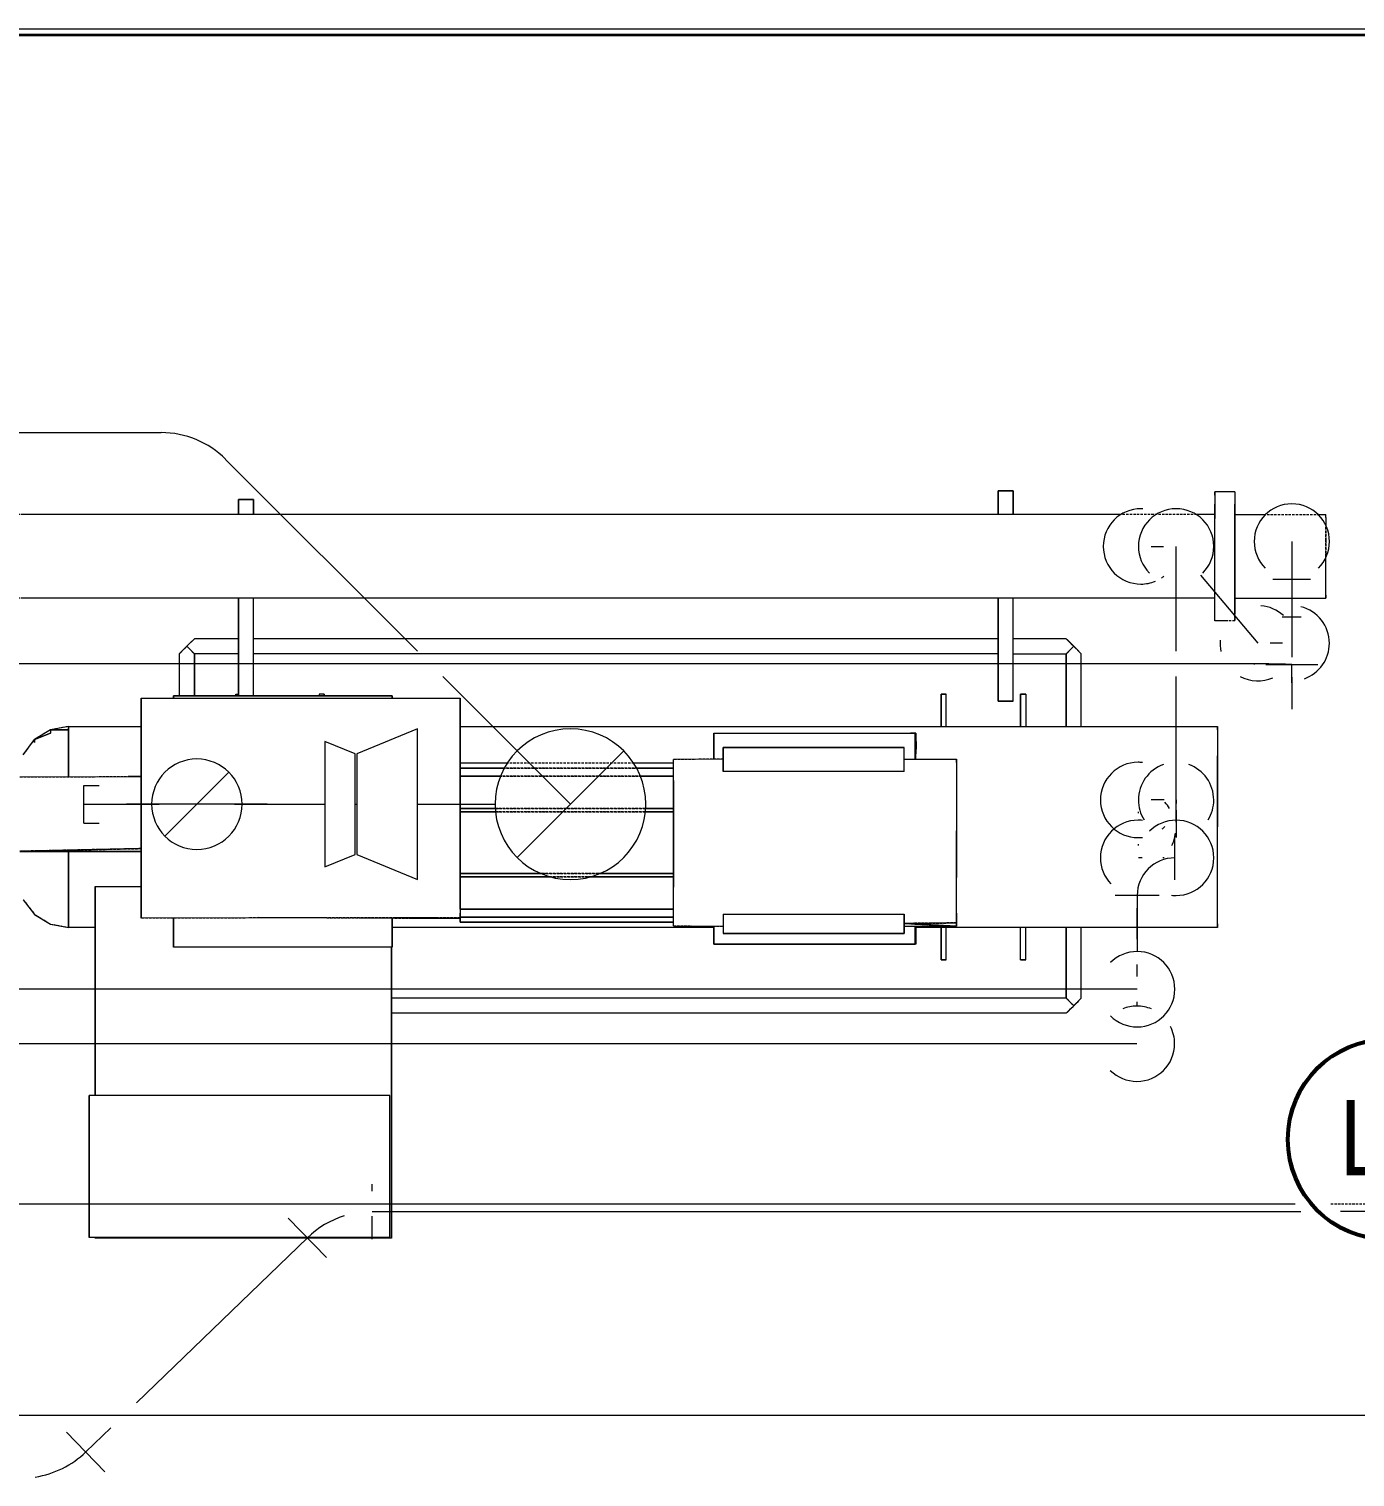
# Model space of a CAD drawing. Header units: centimetres. Extents: x -1906 to 5208, y -261 to 2955.
# Drawn here: x -763.1 to -499.1, y 957.4 to 1245.7 of the extents above; entities that cross this region are included whole.
import ezdxf

# ---------------------------------------------------------------- set-up
doc = ezdxf.new("R2010")
doc.units = ezdxf.units.CM
doc.linetypes.add('Hidden', pattern=[0.714375, 0.47625, -0.238125])
for name, color, linetype, lineweight in [('A-DETL-HDLN', 7, 'Hidden', 18), ('E-LITE-EQPM', 7, 'Continuous', 18), ('E-LITE-EQPM-IDEN', 7, 'Continuous', 18), ('M-EQPM', 7, 'Continuous', 18), ('M-HVAC-DUCT', 7, 'Continuous', 18), ('P-PIPE', 7, 'Continuous', 18)]:
    doc.layers.add(name, color=color, linetype=linetype, lineweight=lineweight)
doc.layers.add('M-HVAC-DUCT-ANNO', color=7, linetype='Continuous', lineweight=18, true_color=0x007f00)
doc.styles.add('Arial', font='arial.ttf', dxfattribs={"width": 0.8, "height": 15})

# ---------------------------------------------------------------- blocks, each defined once
blk = doc.blocks.new('M_Round Tee - Standard-1409109-N01 - Planta trazado tuberias refrig exist_ - detalle 1')
at = {"layer": 'M-HVAC-DUCT', "color": 6, "true_color": 0xff00ff}
blk.add_line((-713.29, 831.41), (-741.29, 831.41), dxfattribs=at)
blk = doc.blocks.new('M_Round Transition - Angle - Reducción 45_-1412937-N01 - Planta trazado tuberias refrig exist_ - detalle 1')
at = {"layer": 'M-HVAC-DUCT', "color": 6, "true_color": 0xff00ff}
for p, q in [((6.04, 10), (0, 12.5)), ((0, 12.5), (0, -12.5)), ((6.04, -10), (6.04, 10)), ((0, -12.5), (6.04, -10))]:
    blk.add_line(p, q, dxfattribs=at)
blk = doc.blocks.new('M_Round Transition - Angle - Reducción 45_-1409851-N01 - Planta trazado tuberias refrig exist_ - detalle 1')
at = {"layer": 'M-HVAC-DUCT', "color": 6, "true_color": 0xff00ff}
for p, q in [((12.07, 15), (0, 10)), ((12.07, -15), (12.07, 15)), ((0, 10), (0, -10)), ((0, -10), (12.07, -15))]:
    blk.add_line(p, q, dxfattribs=at)
blk = doc.blocks.new('M_Round Elbow - 1 D-V45-N01 - Planta trazado tuberias refrig exist_ - detalle 1')
at = {"layer": 'M-HVAC-DUCT', "color": 6, "true_color": 0xff00ff}
blk.add_line((-676.5, 1112.54), (-655.29, 1091.33), dxfattribs=at)
blk = doc.blocks.new('Lighting-Pendant-Vibia-NOTRH-5662 - Standard-V60-N01 - Planta trazado tuberias refrig exist_ - detalle 1')
at = {"layer": 'E-LITE-EQPM', "color": 30, "lineweight": 35, "true_color": 0xff8000}
for radius, start, end in [(20, 0, 180), (19.7, 0, 180), (7.28, 0, 180), (4.5, 0, 180), (4.5, 0, 180), (20, 180, 0), (19.7, 180, 0), (7.28, 180, 0), (4.5, 180, 0), (4.5, 180, 0)]:
    blk.add_arc((0, 0), radius, start, end, dxfattribs=at)
blk = doc.blocks.new('Bomba1 - Bomba1-V25-N01 - Planta trazado tuberias refrig exist_ - detalle 1')
at = {"layer": 'A-DETL-HDLN'}
for p, q in [((76.25, 67.36), (76.25, 62.65)), ((76.25, 67.36), (79.25, 67.36)), ((79.25, 67.36), (76.25, 67.36)), ((76.25, 62.65), (76.25, 67.36)), ((79.25, 67.36), (79.25, 62.65)), ((79.25, 62.65), (79.25, 67.36)), ((123.35, 67.13), (119.35, 67.13)), ((123.35, 67.13), (119.35, 67.13)), ((119.35, 67.13), (119.35, 66.5)), ((119.35, 66.5), (119.35, 67.13)), ((119.35, 66.5), (119.35, 64.68)), ((119.35, 66.5), (119.35, 64.68)), ((123.35, 67.13), (123.35, 66.5)), ((123.35, 67.13), (123.35, 66.5)), ((123.35, 66.5), (123.35, 64.68)), ((123.35, 66.5), (123.35, 64.68)), ((-75, 65.61), (-75, 62.65)), ((-75, 65.61), (-72, 65.61)), ((-72, 65.61), (-75, 65.61)), ((-75, 62.65), (-75, 65.61)), ((-72, 65.61), (-72, 62.65)), ((-72, 62.65), (-72, 65.61)), ((119.35, 64.68), (119.35, 61.84)), ((119.35, 61.84), (119.35, 64.68)), ((123.35, 61.84), (123.35, 64.68)), ((123.35, 64.68), (123.35, 61.84)), ((119.35, 62.65), (-126.5, 62.65)), ((119.35, 62.65), (-126.5, 62.65)), ((119.35, 58.27), (119.35, 61.84)), ((119.35, 58.27), (119.35, 61.84)), ((123.35, 62.65), (141.5, 62.65)), ((123.35, 62.65), (141.5, 62.65)), ((123.35, 58.27), (123.35, 61.84)), ((123.35, 61.84), (123.35, 58.27)), ((141.5, 62.01), (141.5, 62.65)), ((141.5, 62.01), (141.5, 62.65)), ((141.5, 62.01), (141.5, 60.2)), ((141.5, 62.01), (141.5, 60.2)), ((119.35, 54.31), (119.35, 58.27)), ((119.35, 54.31), (119.35, 58.27)), ((123.35, 54.31), (123.35, 58.27)), ((123.35, 58.27), (123.35, 54.31)), ((141.5, 60.2), (141.5, 57.5)), ((141.5, 57.5), (141.5, 60.2)), ((141.5, 57.5), (141.5, 54.31)), ((141.5, 54.31), (141.5, 57.5)), ((119.35, 50.34), (119.35, 54.31)), ((119.35, 50.34), (119.35, 54.31)), ((123.35, 50.34), (123.35, 54.31)), ((123.35, 54.31), (123.35, 50.34)), ((141.5, 51.11), (141.5, 54.31)), ((141.5, 51.11), (141.5, 54.31)), ((119.35, 46.77), (119.35, 50.34)), ((119.35, 46.77), (119.35, 50.34)), ((123.35, 46.77), (123.35, 50.34)), ((123.35, 50.34), (123.35, 46.77)), ((141.5, 48.41), (141.5, 51.11)), ((141.5, 48.41), (141.5, 51.11)), ((119.35, 43.93), (119.35, 46.77)), ((119.35, 43.93), (119.35, 46.77)), ((123.35, 43.93), (123.35, 46.77)), ((123.35, 46.77), (123.35, 43.93)), ((141.5, 46.6), (141.5, 48.41)), ((141.5, 46.6), (141.5, 48.41)), ((141.5, 46.6), (141.5, 45.96)), ((141.5, 45.96), (141.5, 46.6)), ((119.35, 45.96), (-126.5, 45.96)), ((-75, 26.51), (-75, 45.96)), ((-75, 45.96), (-75, 26.51)), ((-72, 26.51), (-72, 45.96)), ((-72, 26.51), (-72, 45.96)), ((76.25, 25.46), (76.25, 45.96)), ((76.25, 45.96), (76.25, 25.46)), ((79.25, 25.46), (79.25, 45.96)), ((79.25, 25.46), (79.25, 45.96)), ((119.35, 42.11), (119.35, 43.93)), ((119.35, 42.11), (119.35, 43.93)), ((123.35, 45.96), (141.5, 45.96)), ((123.35, 42.11), (123.35, 43.93)), ((123.35, 43.93), (123.35, 42.11)), ((119.35, 41.48), (119.35, 42.11)), ((119.35, 41.48), (119.35, 42.11)), ((123.35, 41.48), (119.35, 41.48)), ((123.35, 41.48), (123.35, 42.11)), ((123.35, 42.11), (123.35, 41.48)), ((-83.78, 37.91), (-85.28, 36.41)), ((-83.78, 37.91), (-85.28, 36.41)), ((-75, 37.91), (-83.78, 37.91)), ((-75, 37.91), (-83.78, 37.91)), ((76.25, 37.91), (-72, 37.91)), ((76.25, 37.91), (-72, 37.91)), ((89.8, 37.91), (79.25, 37.91)), ((89.8, 37.91), (79.25, 37.91)), ((89.8, 37.91), (91.3, 36.41)), ((91.3, 36.41), (89.8, 37.91)), ((-85.28, 36.41), (-86.78, 34.91)), ((-86.78, 34.91), (-85.28, 36.41)), ((-86.78, 34.91), (-86.78, 26.51)), ((-86.78, 34.91), (-86.78, 26.51)), ((-85.28, 36.41), (-83.78, 34.91)), ((-85.28, 36.41), (-83.78, 34.91)), ((-83.78, 26.51), (-83.78, 34.91)), ((-75, 34.91), (-83.78, 34.91)), ((-75, 34.91), (-83.78, 34.91)), ((-83.78, 34.91), (-83.78, 26.51)), ((76.25, 34.91), (-72, 34.91)), ((76.25, 34.91), (-72, 34.91)), ((79.25, 34.91), (89.8, 34.91)), ((79.25, 34.91), (89.8, 34.91)), ((91.3, 36.41), (89.8, 34.91)), ((91.3, 36.41), (89.8, 34.91)), ((89.8, 34.91), (89.8, 20.45)), ((89.8, 20.45), (89.8, 34.91)), ((92.8, 34.91), (91.3, 36.41)), ((92.8, 34.91), (91.3, 36.41)), ((92.8, 20.45), (92.8, 34.91)), ((92.8, 20.45), (92.8, 34.91)), ((-94.38, 25.8), (-94.38, 26.09)), ((-94.38, 26.09), (-94.38, 25.8)), ((-94.38, 26.09), (-30.88, 26.07)), ((-87.95, 26.51), (-87.95, 26.09)), ((-87.95, 26.51), (-44.4, 26.51)), ((-87.95, 26.09), (-87.95, 26.51)), ((-44.4, 26.51), (-87.95, 26.51)), ((-75.51, 26.9), (-75, 26.9)), ((-75.51, 26.51), (-75.51, 26.9)), ((-75.51, 26.9), (-75, 26.9)), ((-75.51, 26.9), (-75.51, 26.51)), ((-57.95, 26.9), (-58.95, 26.9)), ((-57.95, 26.9), (-58.95, 26.9)), ((-58.95, 26.9), (-58.95, 26.51)), ((-58.95, 26.9), (-58.95, 26.51)), ((-57.95, 26.9), (-57.95, 26.51)), ((-57.95, 26.51), (-57.95, 26.9)), ((-44.4, 26.51), (-44.4, 26.08)), ((-44.4, 26.08), (-44.4, 26.51)), ((-30.88, 26.07), (-30.88, 25.99)), ((-30.88, 25.99), (-30.88, 26.07)), ((-30.88, 25.99), (-30.88, 25.4)), ((-30.88, 25.4), (-30.88, 25.99)), ((65.92, 26.9), (64.92, 26.9)), ((64.92, 20.45), (64.92, 26.9)), ((64.92, 26.9), (65.92, 26.9)), ((64.92, 26.9), (64.92, 20.45)), ((65.92, 20.45), (65.92, 26.9)), ((65.92, 20.45), (65.92, 26.9)), ((80.72, 26.9), (81.72, 26.9)), ((81.72, 26.9), (80.72, 26.9)), ((80.72, 26.9), (80.72, 20.45)), ((80.72, 20.45), (80.72, 26.9)), ((81.72, 26.9), (81.72, 20.45)), ((81.72, 26.9), (81.72, 20.45)), ((-94.38, 24.75), (-94.38, 25.8)), ((-94.38, 25.8), (-94.38, 24.75)), ((-94.38, 23.03), (-94.38, 24.75)), ((-94.38, 24.75), (-94.38, 23.03)), ((-30.88, 25.4), (-30.88, 24.34)), ((-30.88, 24.34), (-30.88, 25.4)), ((-30.88, 24.34), (-30.88, 22.88)), ((-30.88, 22.88), (-30.88, 24.34)), ((79.25, 25.46), (76.25, 25.46)), ((76.25, 25.46), (79.25, 25.46)), ((-108.83, 20.45), (-112.45, 19.78)), ((-108.83, 19.77), (-108.83, 20.45)), ((-108.83, 20.45), (-94.38, 20.45)), ((-108.83, 20.45), (-94.38, 20.45)), ((-108.83, 20.45), (-108.83, 19.77)), ((-94.38, 20.77), (-94.38, 23.03)), ((-94.38, 23.03), (-94.38, 20.77)), ((-94.38, 17.96), (-94.38, 20.77)), ((-94.38, 20.77), (-94.38, 17.96)), ((-30.88, 22.88), (-30.88, 21.08)), ((-30.88, 21.08), (-30.88, 22.88)), ((-30.88, 21.08), (-30.88, 16.73)), ((-30.88, 16.73), (-30.88, 21.08)), ((-30.88, 20.45), (119.94, 20.45)), ((-30.88, 20.45), (119.94, 20.45)), ((119.94, 19.77), (119.94, 20.45)), ((119.94, 20.45), (119.94, 19.77)), ((-117.84, 14.79), (-115.59, 17.86)), ((-117.84, 14.79), (-115.59, 17.86)), ((-112.45, 19.78), (-115.59, 17.86)), ((-112.45, 19.12), (-115.59, 17.86)), ((-115.59, 17.86), (-112.45, 19.12)), ((-115.59, 17.86), (-115.59, 17.27)), ((-115.59, 17.27), (-115.59, 17.86)), ((-112.45, 19.78), (-108.83, 19.77)), ((-112.45, 19.78), (-112.45, 19.12)), ((-108.83, 19.77), (-112.45, 19.78)), ((-112.45, 19.78), (-112.45, 19.12)), ((-108.83, 17.77), (-108.83, 19.77)), ((-108.83, 19.77), (-108.83, 17.77)), ((-108.83, 14.59), (-108.83, 17.77)), ((-108.83, 17.77), (-108.83, 14.59)), ((-94.38, 14.64), (-94.38, 17.96)), ((-94.38, 17.96), (-94.38, 14.64)), ((19.67, 13.93), (19.67, 19.09)), ((19.67, 19.09), (59.72, 19.09)), ((19.67, 19.09), (59.72, 19.09)), ((19.67, 19.09), (19.67, 13.93)), ((58.88, 19.09), (58.76, 19.09)), ((59.72, 19.09), (58.76, 19.09)), ((59.72, 19.09), (58.76, 19.09)), ((58.76, 19.09), (58.76, 19.09)), ((58.88, 19.09), (58.76, 19.09)), ((58.76, 19.09), (58.76, 19.09)), ((59.72, 19.09), (58.88, 19.09)), ((59.72, 19.09), (58.88, 19.09)), ((59.72, 19.09), (59.72, 13.95)), ((59.72, 19.09), (59.74, 19.09)), ((59.72, 13.95), (59.72, 19.09)), ((59.72, 19.09), (59.74, 19.09)), ((59.74, 13.95), (59.74, 19.09)), ((59.74, 19.09), (59.74, 13.95)), ((59.88, 19.09), (59.76, 19.09)), ((59.76, 13.95), (59.76, 19.09)), ((59.76, 13.95), (59.76, 19.09)), ((59.76, 19.09), (59.88, 19.09)), ((59.89, 15.91), (59.88, 19.09)), ((59.88, 19.09), (59.89, 15.91)), ((119.94, 19.77), (119.94, 17.77)), ((119.94, 19.77), (119.94, 17.77)), ((119.94, 17.77), (119.94, 14.59)), ((119.94, 17.77), (119.94, 14.59)), ((-108.83, 10.45), (-108.83, 14.59)), ((-108.83, 14.59), (-108.83, 10.45)), ((-94.38, 10.95), (-94.38, 14.64)), ((-94.38, 14.64), (-94.38, 10.95)), ((-30.88, 16.73), (-30.88, 11.74)), ((-30.88, 11.74), (-30.88, 16.73)), ((21.5, 16.25), (57.5, 16.25)), ((21.5, 16.25), (21.5, 11.5)), ((57.5, 16.25), (21.5, 16.25)), ((21.5, 11.5), (21.5, 16.25)), ((57.5, 11.5), (57.5, 16.25)), ((57.5, 11.5), (57.5, 16.25)), ((59.88, 13.95), (59.89, 15.91)), ((59.88, 13.95), (59.89, 15.91)), ((119.94, 10.45), (119.94, 14.59)), ((119.94, 14.59), (119.94, 10.45)), ((11.62, 13.11), (-30.88, 13.11)), ((11.62, 13.11), (-30.88, 13.11)), ((-30.88, 12.14), (11.62, 12.14)), ((11.62, 12.14), (-30.88, 12.14)), ((-30.88, 11.74), (-30.88, 6.42)), ((-30.88, 6.42), (-30.88, 11.74)), ((21.5, 13.95), (11.62, 13.86)), ((11.62, 13.7), (11.62, 13.86)), ((11.62, 13.7), (11.62, 13.86)), ((11.62, 12.27), (11.62, 13.7)), ((11.62, 12.27), (11.62, 13.7)), ((11.62, 9.68), (11.62, 12.27)), ((11.62, 9.68), (11.62, 12.27)), ((57.5, 13.95), (67.92, 13.95)), ((67.92, 13.95), (67.92, 13.28)), ((67.92, 13.28), (67.92, 13.95)), ((67.92, 13.28), (67.92, 11.31)), ((67.92, 13.28), (67.92, 11.31)), ((-119.88, 10.38), (-94.38, 10.49)), ((-94.38, 10.49), (-96.99, 10.48)), ((-94.38, 7), (-94.38, 10.95)), ((-94.38, 10.95), (-94.38, 7)), ((11.62, 10.55), (-30.88, 10.55)), ((-30.88, 10.55), (11.62, 10.55)), ((11.62, 6.13), (11.62, 9.68)), ((11.62, 9.68), (11.62, 6.13)), ((57.5, 11.5), (21.5, 11.5)), ((57.5, 11.5), (21.5, 11.5)), ((67.92, 11.31), (67.92, 8.21)), ((67.92, 11.31), (67.92, 8.21)), ((119.94, 5.63), (119.94, 10.45)), ((119.94, 10.45), (119.94, 5.63)), ((-94.38, 2.9), (-94.38, 7)), ((-94.38, 7), (-94.38, 2.9)), ((-30.88, 6.42), (-30.88, 1.01)), ((-30.88, 1.01), (-30.88, 6.42)), ((11.62, 1.9), (11.62, 6.13)), ((11.62, 6.13), (11.62, 1.9)), ((67.92, 8.21), (67.92, 4.22)), ((67.92, 8.21), (67.92, 4.22)), ((-94.38, -1.18), (-94.38, 2.9)), ((-94.38, 2.9), (-94.38, -1.18)), ((11.62, 4.11), (-30.88, 4.11)), ((-30.88, 4.11), (11.62, 4.11)), ((-30.88, 3.43), (11.62, 3.43)), ((11.62, 3.43), (-30.88, 3.43)), ((67.92, 4.22), (67.92, -0.32)), ((67.92, 4.22), (67.92, -0.32)), ((119.94, 0.45), (119.94, 5.63)), ((119.94, 5.63), (119.94, 0.45)), ((-30.88, 1.01), (-30.88, -4.18)), ((-30.88, -4.18), (-30.88, 1.01)), ((11.62, -2.69), (11.62, 1.9)), ((11.62, 1.9), (11.62, -2.69)), ((119.94, -4.72), (119.94, 0.45)), ((119.94, -4.72), (119.94, 0.45)), ((-94.38, -5.12), (-94.38, -1.18)), ((-94.38, -1.18), (-94.38, -5.12)), ((11.62, -7.28), (11.62, -2.69)), ((11.62, -2.69), (11.62, -7.28)), ((67.92, -0.32), (67.92, -5.06)), ((67.92, -5.06), (67.92, -0.32)), ((-119.88, -4.42), (-94.38, -3.87)), ((-94.38, -3.87), (-119.88, -4.42)), ((-94.38, -4.42), (-119.88, -4.42)), ((-119.88, -4.42), (-94.38, -4.42)), ((-108.83, -4.72), (-108.83, -4.42)), ((-108.83, -4.42), (-108.83, -4.72)), ((-108.83, -9.55), (-108.83, -4.72)), ((-108.83, -4.72), (-108.83, -9.55)), ((-94.38, -8.82), (-94.38, -5.12)), ((-94.38, -5.12), (-94.38, -8.82)), ((-30.88, -4.18), (-30.88, -8.85)), ((-30.88, -8.85), (-30.88, -4.18)), ((67.92, -5.06), (67.92, -9.61)), ((67.92, -9.61), (67.92, -5.06)), ((119.94, -9.55), (119.94, -4.72)), ((119.94, -9.55), (119.94, -4.72)), ((11.62, -11.52), (11.62, -7.28)), ((11.62, -7.28), (11.62, -11.52)), ((-108.83, -13.69), (-108.83, -9.55)), ((-108.83, -9.55), (-108.83, -13.69)), ((-103.5, -11.4), (-94.38, -11.4)), ((-103.5, -11.4), (-103.5, -52.99)), ((-103.5, -52.99), (-103.5, -11.4)), ((-103.5, -11.4), (-94.38, -11.4)), ((-94.38, -12.14), (-94.38, -8.82)), ((-94.38, -8.82), (-94.38, -12.14)), ((11.62, -8.81), (-30.88, -8.81)), ((-30.88, -8.81), (11.62, -8.81)), ((-30.88, -8.85), (-30.88, -12.85)), ((-30.88, -12.85), (-30.88, -8.85)), ((-30.88, -9.49), (11.62, -9.49)), ((11.62, -9.49), (-30.88, -9.49)), ((11.62, -15.07), (11.62, -11.52)), ((11.62, -15.07), (11.62, -11.52)), ((67.92, -13.59), (67.92, -9.61)), ((67.92, -13.59), (67.92, -9.61)), ((119.94, -13.69), (119.94, -9.55)), ((119.94, -13.69), (119.94, -9.55)), ((-117.84, -14.04), (-115.59, -16.96)), ((-108.83, -16.87), (-108.83, -13.69)), ((-108.83, -13.69), (-108.83, -16.87)), ((-94.38, -14.87), (-94.38, -12.14)), ((-94.38, -12.14), (-94.38, -14.87)), ((-30.88, -12.85), (-30.88, -14.52)), ((-30.88, -14.52), (-30.88, -12.85)), ((67.92, -16.69), (67.92, -13.59)), ((67.92, -16.69), (67.92, -13.59)), ((119.94, -16.87), (119.94, -13.69)), ((119.94, -16.87), (119.94, -13.69)), ((-115.59, -16.96), (-112.45, -18.88)), ((-108.83, -16.87), (-108.83, -18.87)), ((-108.83, -18.87), (-108.83, -16.87)), ((-94.38, -16.81), (-94.38, -14.87)), ((-94.38, -14.87), (-94.38, -16.81)), ((-94.38, -17.71), (-94.38, -16.81)), ((-94.38, -16.81), (-94.38, -17.71)), ((-30.88, -14.52), (-30.88, -15.9)), ((-30.88, -15.9), (-30.88, -14.52)), ((-30.88, -15.9), (-30.88, -15.94)), ((-30.88, -15.94), (-30.88, -15.9)), ((-30.88, -15.94), (-30.88, -16.74)), ((-30.88, -15.94), (11.62, -15.94)), ((11.62, -15.94), (-30.88, -15.94)), ((-30.88, -15.94), (-30.88, -16.74)), ((-30.88, -16.74), (-30.88, -17.28)), ((-30.88, -17.28), (-30.88, -16.74)), ((-30.88, -17.28), (-30.88, -17.52)), ((-30.88, -17.52), (-30.88, -17.28)), ((11.62, -17.66), (11.62, -15.07)), ((11.62, -17.66), (11.62, -15.07)), ((21.5, -16.89), (57.5, -16.89)), ((21.5, -16.89), (21.5, -20.75)), ((21.5, -16.89), (21.5, -20.75)), ((21.5, -16.89), (57.5, -16.89)), ((57.5, -16.89), (57.5, -20.75)), ((57.5, -20.75), (57.5, -16.89)), ((67.92, -16.69), (67.92, -18.66)), ((67.92, -18.66), (67.92, -16.69)), ((119.94, -18.87), (119.94, -16.87)), ((119.94, -18.87), (119.94, -16.87)), ((-112.45, -18.88), (-108.83, -19.55)), ((-108.83, -18.87), (-108.83, -19.55)), ((-108.83, -19.55), (-108.83, -18.87)), ((-103.5, -19.55), (-108.83, -19.55)), ((-30.88, -17.63), (-94.38, -17.71)), ((-87.95, -23.49), (-87.95, -17.7)), ((-87.95, -17.7), (-87.95, -23.49)), ((-71.01, -17.55), (-30.88, -17.75)), ((-44.4, -23.49), (-44.4, -17.68)), ((-44.4, -17.68), (-44.4, -23.49)), ((19.67, -19.55), (-44.4, -19.55)), ((-43.88, -17.59), (-30.88, -17.63)), ((-30.88, -17.52), (-30.88, -17.63)), ((-30.88, -17.52), (11.62, -17.52)), ((11.62, -17.52), (-30.88, -17.52)), ((-30.88, -17.63), (-30.88, -17.52)), ((-30.88, -17.63), (-30.88, -17.72)), ((-30.88, -17.72), (-30.88, -17.63)), ((-30.88, -17.75), (-30.88, -17.72)), ((-30.88, -17.75), (-30.88, -17.72)), ((-30.88, -18.5), (-30.88, -17.75)), ((-30.88, -17.75), (-30.88, -18.5)), ((11.62, -18.5), (-30.88, -18.5)), ((-30.88, -18.5), (11.62, -18.5)), ((11.62, -19.09), (11.62, -17.66)), ((11.62, -19.09), (11.62, -17.66)), ((11.62, -19.24), (11.62, -19.09)), ((11.62, -19.24), (11.62, -19.09)), ((11.62, -19.24), (21.5, -19.33)), ((11.62, -19.24), (21.5, -19.33)), ((19.67, -19.32), (19.67, -22.91)), ((19.67, -22.91), (19.67, -19.32)), ((57.5, -18.76), (67.92, -18.66)), ((67.92, -18.66), (57.5, -18.76)), ((67.92, -19.34), (57.5, -18.76)), ((57.5, -18.76), (67.92, -19.34)), ((57.5, -19.33), (67.92, -19.34)), ((57.5, -19.33), (67.92, -19.34)), ((59.72, -22.91), (59.72, -19.33)), ((59.72, -19.33), (59.72, -22.91)), ((59.74, -22.91), (59.75, -19.33)), ((59.74, -22.91), (59.74, -19.33)), ((59.74, -22.91), (59.75, -19.33)), ((59.74, -19.33), (59.74, -22.91)), ((59.86, -22.91), (59.88, -19.33)), ((59.88, -19.33), (59.86, -22.91)), ((119.94, -19.55), (59.88, -19.55)), ((64.92, -25.99), (64.92, -19.55)), ((64.92, -19.55), (64.92, -25.99)), ((65.92, -25.99), (65.92, -19.55)), ((65.92, -25.99), (65.92, -19.55)), ((67.92, -19.34), (67.92, -18.66)), ((67.92, -18.66), (67.92, -19.34)), ((80.72, -25.99), (80.72, -19.55)), ((80.72, -25.99), (80.72, -19.55)), ((81.72, -25.99), (81.72, -19.55)), ((81.72, -25.99), (81.72, -19.55)), ((89.8, -19.55), (89.8, -33.64)), ((89.8, -33.64), (89.8, -19.55)), ((92.8, -33.64), (92.8, -19.55)), ((92.8, -33.64), (92.8, -19.55)), ((119.94, -18.87), (119.94, -19.55)), ((119.94, -19.55), (119.94, -18.87)), ((19.67, -22.91), (59.72, -22.91)), ((59.72, -22.91), (19.67, -22.91)), ((21.5, -20.75), (57.5, -20.75)), ((57.5, -20.75), (21.5, -20.75)), ((59.72, -22.91), (59.74, -22.91)), ((59.74, -22.91), (59.72, -22.91)), ((59.86, -22.91), (59.74, -22.91)), ((59.86, -22.91), (59.74, -22.91)), ((-44.4, -23.49), (-87.95, -23.49)), ((-44.4, -23.49), (-87.95, -23.49)), ((-44.5, -23.49), (-44.5, -81.39)), ((-44.5, -81.39), (-44.5, -23.49)), ((65.92, -25.99), (64.92, -25.99)), ((64.92, -25.99), (65.92, -25.99)), ((81.72, -25.99), (80.72, -25.99)), ((80.72, -25.99), (81.72, -25.99)), ((89.8, -33.64), (-44.5, -33.64)), ((89.8, -33.64), (-44.5, -33.64)), ((89.8, -33.64), (91.3, -35.14)), ((91.3, -35.14), (89.8, -33.64)), ((91.3, -35.14), (92.8, -33.64)), ((92.8, -33.64), (91.3, -35.14)), ((89.8, -36.64), (-44.5, -36.64)), ((89.8, -36.64), (-44.5, -36.64)), ((91.3, -35.14), (89.8, -36.64)), ((89.8, -36.64), (91.3, -35.14)), ((-44.84, -52.99), (-104.7, -52.99)), ((-104.7, -52.99), (-104.7, -81.27)), ((-44.84, -52.99), (-104.7, -52.99)), ((-104.7, -81.27), (-104.7, -52.99)), ((-44.84, -81.27), (-44.84, -52.99)), ((-44.84, -81.27), (-44.84, -52.99)), ((-44.84, -81.27), (-104.7, -81.27)), ((-44.84, -81.27), (-104.7, -81.27)), ((-103.5, -81.39), (-103.5, -81.27)), ((-103.5, -81.27), (-103.5, -81.39)), ((-44.5, -81.39), (-103.5, -81.39)), ((-44.5, -81.39), (-103.5, -81.39))]:
    blk.add_line(p, q, dxfattribs=at)
at = {"layer": 'M-EQPM'}
for p, q in [((76.25, 67.36), (76.25, 62.65)), ((76.25, 67.36), (79.25, 67.36)), ((79.25, 67.36), (76.25, 67.36)), ((76.25, 62.65), (76.25, 67.36)), ((79.25, 67.36), (79.25, 62.65)), ((79.25, 62.65), (79.25, 67.36)), ((123.35, 67.13), (119.35, 67.13)), ((123.35, 67.13), (119.35, 67.13)), ((119.35, 67.13), (119.35, 66.5)), ((119.35, 66.5), (119.35, 67.13)), ((119.35, 66.5), (119.35, 64.68)), ((119.35, 66.5), (119.35, 64.68)), ((123.35, 67.13), (123.35, 66.5)), ((123.35, 67.13), (123.35, 66.5)), ((123.35, 66.5), (123.35, 64.68)), ((123.35, 66.5), (123.35, 64.68)), ((-75, 65.61), (-75, 62.65)), ((-75, 65.61), (-72, 65.61)), ((-72, 65.61), (-75, 65.61)), ((-75, 62.65), (-75, 65.61)), ((-72, 65.61), (-72, 62.65)), ((-72, 62.65), (-72, 65.61)), ((119.35, 64.68), (119.35, 61.84)), ((119.35, 61.84), (119.35, 64.68)), ((123.35, 61.84), (123.35, 64.68)), ((123.35, 64.68), (123.35, 61.84)), ((100.74, 62.65), (-117.97, 62.65)), ((100.74, 62.65), (-117.97, 62.65)), ((119.35, 62.65), (115.59, 62.65)), ((119.35, 62.65), (115.59, 62.65)), ((119.35, 58.27), (119.35, 61.84)), ((119.35, 58.27), (119.35, 61.84)), ((123.35, 62.65), (129.51, 62.65)), ((123.35, 62.65), (129.51, 62.65)), ((123.35, 58.27), (123.35, 61.84)), ((123.35, 61.84), (123.35, 58.27)), ((139.89, 62.65), (141.5, 62.65)), ((139.89, 62.65), (141.5, 62.65)), ((141.5, 62.01), (141.5, 62.65)), ((141.5, 62.01), (141.5, 62.65)), ((141.5, 62.01), (141.5, 60.28)), ((141.5, 62.01), (141.5, 60.28)), ((119.35, 54.31), (119.35, 58.27)), ((119.35, 54.31), (119.35, 58.27)), ((123.35, 54.31), (123.35, 58.27)), ((123.35, 58.27), (123.35, 54.31)), ((119.35, 50.34), (119.35, 54.31)), ((119.35, 50.34), (119.35, 54.31)), ((123.35, 50.34), (123.35, 54.31)), ((123.35, 54.31), (123.35, 50.34)), ((141.5, 51.11), (141.5, 54.24)), ((141.5, 51.11), (141.5, 54.24)), ((119.35, 46.77), (119.35, 50.34)), ((119.35, 46.77), (119.35, 50.34)), ((123.35, 46.77), (123.35, 50.34)), ((123.35, 50.34), (123.35, 46.77)), ((141.5, 48.41), (141.5, 51.11)), ((141.5, 48.41), (141.5, 51.11)), ((119.35, 43.93), (119.35, 46.77)), ((119.35, 43.93), (119.35, 46.77)), ((123.35, 43.93), (123.35, 46.77)), ((123.35, 46.77), (123.35, 43.93)), ((141.5, 46.6), (141.5, 48.41)), ((141.5, 46.6), (141.5, 48.41)), ((141.5, 46.6), (141.5, 45.96)), ((141.5, 45.96), (141.5, 46.6)), ((119.35, 45.96), (-117.97, 45.96)), ((-75, 26.51), (-75, 45.96)), ((-75, 45.96), (-75, 26.51)), ((-72, 26.51), (-72, 45.96)), ((-72, 26.51), (-72, 45.96)), ((76.25, 25.46), (76.25, 45.96)), ((76.25, 45.96), (76.25, 25.46)), ((79.25, 25.46), (79.25, 45.96)), ((79.25, 25.46), (79.25, 45.96)), ((119.35, 42.11), (119.35, 43.93)), ((119.35, 42.11), (119.35, 43.93)), ((123.35, 45.96), (141.5, 45.96)), ((123.35, 42.87), (123.35, 43.93)), ((123.35, 43.93), (123.35, 42.87)), ((119.35, 41.48), (119.35, 42.11)), ((119.35, 41.48), (119.35, 42.11)), ((121.99, 41.48), (119.35, 41.48)), ((-83.78, 37.91), (-85.28, 36.41)), ((-83.78, 37.91), (-85.28, 36.41)), ((-75, 37.91), (-83.78, 37.91)), ((-75, 37.91), (-83.78, 37.91)), ((76.25, 37.91), (-72, 37.91)), ((76.25, 37.91), (-72, 37.91)), ((89.8, 37.91), (79.25, 37.91)), ((89.8, 37.91), (79.25, 37.91)), ((89.8, 37.91), (91.3, 36.41)), ((91.3, 36.41), (89.8, 37.91)), ((-85.28, 36.41), (-86.78, 34.91)), ((-86.78, 34.91), (-85.28, 36.41)), ((-86.78, 34.91), (-86.78, 26.51)), ((-86.78, 34.91), (-86.78, 26.51)), ((-85.28, 36.41), (-83.78, 34.91)), ((-85.28, 36.41), (-83.78, 34.91)), ((-83.78, 26.51), (-83.78, 34.91)), ((-75, 34.91), (-83.78, 34.91)), ((-75, 34.91), (-83.78, 34.91)), ((-83.78, 34.91), (-83.78, 26.51)), ((76.25, 34.91), (-72, 34.91)), ((76.25, 34.91), (-72, 34.91)), ((79.25, 34.91), (89.8, 34.91)), ((79.25, 34.91), (89.8, 34.91)), ((91.3, 36.41), (89.8, 34.91)), ((91.3, 36.41), (89.8, 34.91)), ((89.8, 34.91), (89.8, 20.45)), ((89.8, 20.45), (89.8, 34.91)), ((92.8, 34.91), (91.3, 36.41)), ((92.8, 34.91), (91.3, 36.41)), ((92.8, 20.45), (92.8, 34.91)), ((92.8, 20.45), (92.8, 34.91)), ((-94.38, 25.8), (-94.38, 26.09)), ((-94.38, 26.09), (-94.38, 25.8)), ((-94.38, 26.09), (-30.88, 26.07)), ((-87.95, 26.51), (-87.95, 26.09)), ((-87.95, 26.51), (-44.4, 26.51)), ((-87.95, 26.09), (-87.95, 26.51)), ((-44.4, 26.51), (-87.95, 26.51)), ((-75.51, 26.9), (-75, 26.9)), ((-75.51, 26.51), (-75.51, 26.9)), ((-75.51, 26.9), (-75, 26.9)), ((-75.51, 26.9), (-75.51, 26.51)), ((-57.95, 26.9), (-58.95, 26.9)), ((-57.95, 26.9), (-58.95, 26.9)), ((-58.95, 26.9), (-58.95, 26.51)), ((-58.95, 26.9), (-58.95, 26.51)), ((-57.95, 26.9), (-57.95, 26.51)), ((-57.95, 26.51), (-57.95, 26.9)), ((-44.4, 26.51), (-44.4, 26.08)), ((-44.4, 26.08), (-44.4, 26.51)), ((-30.88, 26.07), (-30.88, 25.99)), ((-30.88, 25.99), (-30.88, 26.07)), ((-30.88, 25.99), (-30.88, 25.4)), ((-30.88, 25.4), (-30.88, 25.99)), ((65.92, 26.9), (64.92, 26.9)), ((64.92, 20.45), (64.92, 26.9)), ((64.92, 26.9), (65.92, 26.9)), ((64.92, 26.9), (64.92, 20.45)), ((65.92, 20.45), (65.92, 26.9)), ((65.92, 20.45), (65.92, 26.9)), ((80.72, 26.9), (81.72, 26.9)), ((81.72, 26.9), (80.72, 26.9)), ((80.72, 26.9), (80.72, 20.45)), ((80.72, 20.45), (80.72, 26.9)), ((81.72, 26.9), (81.72, 20.45)), ((81.72, 26.9), (81.72, 20.45)), ((-94.38, 24.75), (-94.38, 25.8)), ((-94.38, 25.8), (-94.38, 24.75)), ((-94.38, 23.03), (-94.38, 24.75)), ((-94.38, 24.75), (-94.38, 23.03)), ((-30.88, 25.4), (-30.88, 24.34)), ((-30.88, 24.34), (-30.88, 25.4)), ((-30.88, 24.34), (-30.88, 22.88)), ((-30.88, 22.88), (-30.88, 24.34)), ((79.25, 25.46), (76.25, 25.46)), ((76.25, 25.46), (79.25, 25.46)), ((-108.83, 20.45), (-112.45, 19.78)), ((-108.83, 19.77), (-108.83, 20.45)), ((-108.83, 20.45), (-94.38, 20.45)), ((-108.83, 20.45), (-94.38, 20.45)), ((-108.83, 20.45), (-108.83, 19.77)), ((-94.38, 20.77), (-94.38, 23.03)), ((-94.38, 23.03), (-94.38, 20.77)), ((-94.38, 17.96), (-94.38, 20.77)), ((-94.38, 20.77), (-94.38, 17.96)), ((-30.88, 22.88), (-30.88, 21.08)), ((-30.88, 21.08), (-30.88, 22.88)), ((-30.88, 21.08), (-30.88, 16.73)), ((-30.88, 16.73), (-30.88, 21.08)), ((-30.88, 20.45), (119.94, 20.45)), ((-30.88, 20.45), (119.94, 20.45)), ((119.94, 19.77), (119.94, 20.45)), ((119.94, 20.45), (119.94, 19.77)), ((-117.84, 14.79), (-115.59, 17.86)), ((-117.84, 14.79), (-115.59, 17.86)), ((-112.45, 19.78), (-115.59, 17.86)), ((-112.45, 19.12), (-115.59, 17.86)), ((-115.59, 17.86), (-112.45, 19.12)), ((-115.59, 17.86), (-115.59, 17.27)), ((-115.59, 17.27), (-115.59, 17.86)), ((-112.45, 19.78), (-108.83, 19.77)), ((-112.45, 19.78), (-112.45, 19.12)), ((-108.83, 19.77), (-112.45, 19.78)), ((-112.45, 19.78), (-112.45, 19.12)), ((-108.83, 17.77), (-108.83, 19.77)), ((-108.83, 19.77), (-108.83, 17.77)), ((-108.83, 14.59), (-108.83, 17.77)), ((-108.83, 17.77), (-108.83, 14.59)), ((-94.38, 14.64), (-94.38, 17.96)), ((-94.38, 17.96), (-94.38, 14.64)), ((19.67, 13.93), (19.67, 19.09)), ((19.67, 19.09), (59.72, 19.09)), ((19.67, 19.09), (59.72, 19.09)), ((19.67, 19.09), (19.67, 13.93)), ((58.88, 19.09), (58.76, 19.09)), ((59.72, 19.09), (58.76, 19.09)), ((59.72, 19.09), (58.76, 19.09)), ((58.76, 19.09), (58.76, 19.09)), ((58.88, 19.09), (58.76, 19.09)), ((58.76, 19.09), (58.76, 19.09)), ((59.72, 19.09), (58.88, 19.09)), ((59.72, 19.09), (58.88, 19.09)), ((59.72, 19.09), (59.72, 13.95)), ((59.72, 19.09), (59.74, 19.09)), ((59.72, 13.95), (59.72, 19.09)), ((59.72, 19.09), (59.74, 19.09)), ((59.74, 13.95), (59.74, 19.09)), ((59.74, 19.09), (59.74, 13.95)), ((59.88, 19.09), (59.76, 19.09)), ((59.76, 13.95), (59.76, 19.09)), ((59.76, 13.95), (59.76, 19.09)), ((59.76, 19.09), (59.88, 19.09)), ((59.89, 15.91), (59.88, 19.09)), ((59.88, 19.09), (59.89, 15.91)), ((119.94, 19.77), (119.94, 17.77)), ((119.94, 19.77), (119.94, 17.77)), ((119.94, 17.77), (119.94, 14.59)), ((119.94, 17.77), (119.94, 14.59)), ((-108.83, 10.45), (-108.83, 14.59)), ((-108.83, 14.59), (-108.83, 10.45)), ((-94.38, 10.95), (-94.38, 14.64)), ((-94.38, 14.64), (-94.38, 10.95)), ((-30.88, 16.73), (-30.88, 11.74)), ((-30.88, 11.74), (-30.88, 16.73)), ((21.5, 16.25), (57.5, 16.25)), ((21.5, 16.25), (21.5, 11.5)), ((57.5, 16.25), (21.5, 16.25)), ((21.5, 11.5), (21.5, 16.25)), ((57.5, 11.5), (57.5, 16.25)), ((57.5, 11.5), (57.5, 16.25)), ((59.88, 13.95), (59.89, 15.91)), ((59.88, 13.95), (59.89, 15.91)), ((119.94, 10.45), (119.94, 14.59)), ((119.94, 14.59), (119.94, 10.45)), ((-21.41, 13.11), (-30.88, 13.11)), ((-21.41, 13.11), (-30.88, 13.11)), ((-30.88, 12.14), (-22.04, 12.14)), ((-22.04, 12.14), (-30.88, 12.14)), ((-30.88, 11.74), (-30.88, 6.42)), ((-30.88, 6.42), (-30.88, 11.74)), ((11.62, 13.11), (3.59, 13.11)), ((11.62, 13.11), (3.59, 13.11)), ((4.22, 12.14), (11.62, 12.14)), ((11.62, 12.14), (4.22, 12.14)), ((21.5, 13.95), (11.62, 13.86)), ((11.62, 13.7), (11.62, 13.86)), ((11.62, 13.7), (11.62, 13.86)), ((11.62, 12.27), (11.62, 13.7)), ((11.62, 12.27), (11.62, 13.7)), ((11.62, 9.68), (11.62, 12.27)), ((11.62, 9.68), (11.62, 12.27)), ((57.5, 13.95), (67.92, 13.95)), ((67.92, 13.95), (67.92, 13.28)), ((67.92, 13.28), (67.92, 13.95)), ((67.92, 13.28), (67.92, 11.31)), ((67.92, 13.28), (67.92, 11.31)), ((-117.97, 10.39), (-94.38, 10.49)), ((-94.38, 10.49), (-96.99, 10.48)), ((-94.38, 7), (-94.38, 10.95)), ((-94.38, 10.95), (-94.38, 7)), ((-22.69, 10.55), (-30.88, 10.55)), ((-30.88, 10.55), (-22.69, 10.55)), ((11.62, 10.55), (4.87, 10.55)), ((4.87, 10.55), (11.62, 10.55)), ((11.62, 6.13), (11.62, 9.68)), ((11.62, 9.68), (11.62, 6.13)), ((57.5, 11.5), (21.5, 11.5)), ((57.5, 11.5), (21.5, 11.5)), ((67.92, 11.31), (67.92, 8.21)), ((67.92, 11.31), (67.92, 8.21)), ((119.94, 5.63), (119.94, 10.45)), ((119.94, 10.45), (119.94, 5.63)), ((-94.38, 2.9), (-94.38, 7)), ((-94.38, 7), (-94.38, 2.9)), ((-30.88, 6.42), (-30.88, 1.01)), ((-30.88, 1.01), (-30.88, 6.42)), ((11.62, 1.9), (11.62, 6.13)), ((11.62, 6.13), (11.62, 1.9)), ((67.92, 8.21), (67.92, 4.22)), ((67.92, 8.21), (67.92, 4.22)), ((-94.38, -1.18), (-94.38, 2.9)), ((-94.38, 2.9), (-94.38, -1.18)), ((-23.8, 4.11), (-30.88, 4.11)), ((-30.88, 4.11), (-23.8, 4.11)), ((-30.88, 3.43), (-23.71, 3.43)), ((-23.71, 3.43), (-30.88, 3.43)), ((5.89, 3.43), (11.62, 3.43)), ((11.62, 3.43), (5.89, 3.43)), ((11.62, 4.11), (5.98, 4.11)), ((5.98, 4.11), (11.62, 4.11)), ((67.92, 4.22), (67.92, -0.32)), ((67.92, 4.22), (67.92, -0.32)), ((119.94, 0.45), (119.94, 5.63)), ((119.94, 5.63), (119.94, 0.45)), ((-30.88, 1.01), (-30.88, -4.18)), ((-30.88, -4.18), (-30.88, 1.01)), ((11.62, -2.69), (11.62, 1.9)), ((11.62, 1.9), (11.62, -2.69)), ((119.94, -4.72), (119.94, 0.45)), ((119.94, -4.72), (119.94, 0.45)), ((-94.38, -5.12), (-94.38, -1.18)), ((-94.38, -1.18), (-94.38, -5.12)), ((11.62, -7.28), (11.62, -2.69)), ((11.62, -2.69), (11.62, -7.28)), ((67.92, -0.32), (67.92, -5.06)), ((67.92, -5.06), (67.92, -0.32)), ((-117.97, -4.38), (-94.38, -3.87)), ((-94.38, -3.87), (-117.97, -4.38)), ((-94.38, -4.42), (-117.97, -4.42)), ((-117.97, -4.42), (-94.38, -4.42)), ((-108.83, -4.72), (-108.83, -4.42)), ((-108.83, -4.42), (-108.83, -4.72)), ((-108.83, -9.55), (-108.83, -4.72)), ((-108.83, -4.72), (-108.83, -9.55)), ((-94.38, -8.82), (-94.38, -5.12)), ((-94.38, -5.12), (-94.38, -8.82)), ((-30.88, -4.18), (-30.88, -8.85)), ((-30.88, -8.85), (-30.88, -4.18)), ((67.92, -5.06), (67.92, -9.61)), ((67.92, -9.61), (67.92, -5.06)), ((119.94, -9.55), (119.94, -4.72)), ((119.94, -9.55), (119.94, -4.72)), ((11.62, -11.52), (11.62, -7.28)), ((11.62, -7.28), (11.62, -11.52)), ((-108.83, -13.69), (-108.83, -9.55)), ((-108.83, -9.55), (-108.83, -13.69)), ((-103.5, -11.4), (-94.38, -11.4)), ((-103.5, -11.4), (-103.5, -52.99)), ((-103.5, -52.99), (-103.5, -11.4)), ((-103.5, -11.4), (-94.38, -11.4)), ((-94.38, -12.14), (-94.38, -8.82)), ((-94.38, -8.82), (-94.38, -12.14)), ((-14.5, -8.81), (-30.88, -8.81)), ((-30.88, -8.81), (-14.5, -8.81)), ((-30.88, -8.85), (-30.88, -12.85)), ((-30.88, -12.85), (-30.88, -8.85)), ((-30.88, -9.49), (-12.86, -9.49)), ((-12.86, -9.49), (-30.88, -9.49)), ((-4.96, -9.49), (11.62, -9.49)), ((11.62, -9.49), (-4.96, -9.49)), ((11.62, -8.81), (-3.32, -8.81)), ((-3.32, -8.81), (11.62, -8.81)), ((11.62, -15.07), (11.62, -11.52)), ((11.62, -15.07), (11.62, -11.52)), ((67.92, -13.59), (67.92, -9.61)), ((67.92, -13.59), (67.92, -9.61)), ((119.94, -13.69), (119.94, -9.55)), ((119.94, -13.69), (119.94, -9.55)), ((-117.84, -14.04), (-115.59, -16.96)), ((-108.83, -16.87), (-108.83, -13.69)), ((-108.83, -13.69), (-108.83, -16.87)), ((-94.38, -14.87), (-94.38, -12.14)), ((-94.38, -12.14), (-94.38, -14.87)), ((-30.88, -12.85), (-30.88, -14.52)), ((-30.88, -14.52), (-30.88, -12.85)), ((67.92, -16.69), (67.92, -13.59)), ((67.92, -16.69), (67.92, -13.59)), ((119.94, -16.87), (119.94, -13.69)), ((119.94, -16.87), (119.94, -13.69)), ((-115.59, -16.96), (-112.45, -18.88)), ((-108.83, -16.87), (-108.83, -18.87)), ((-108.83, -18.87), (-108.83, -16.87)), ((-94.38, -16.81), (-94.38, -14.87)), ((-94.38, -14.87), (-94.38, -16.81)), ((-94.38, -17.71), (-94.38, -16.81)), ((-94.38, -16.81), (-94.38, -17.71)), ((-30.88, -14.52), (-30.88, -15.9)), ((-30.88, -15.9), (-30.88, -14.52)), ((-30.88, -15.9), (-30.88, -15.94)), ((-30.88, -15.94), (-30.88, -15.9)), ((-30.88, -15.94), (-30.88, -16.74)), ((-30.88, -15.94), (11.62, -15.94)), ((11.62, -15.94), (-30.88, -15.94)), ((-30.88, -15.94), (-30.88, -16.74)), ((-30.88, -16.74), (-30.88, -17.28)), ((-30.88, -17.28), (-30.88, -16.74)), ((-30.88, -17.28), (-30.88, -17.52)), ((-30.88, -17.52), (-30.88, -17.28)), ((11.62, -17.66), (11.62, -15.07)), ((11.62, -17.66), (11.62, -15.07)), ((21.5, -16.89), (57.5, -16.89)), ((21.5, -16.89), (21.5, -20.75)), ((21.5, -16.89), (21.5, -20.75)), ((21.5, -16.89), (57.5, -16.89)), ((57.5, -16.89), (57.5, -20.75)), ((57.5, -20.75), (57.5, -16.89)), ((67.92, -16.69), (67.92, -18.66)), ((67.92, -18.66), (67.92, -16.69)), ((119.94, -18.87), (119.94, -16.87)), ((119.94, -18.87), (119.94, -16.87)), ((-112.45, -18.88), (-108.83, -19.55)), ((-108.83, -18.87), (-108.83, -19.55)), ((-108.83, -19.55), (-108.83, -18.87)), ((-103.5, -19.55), (-108.83, -19.55)), ((-30.88, -17.63), (-94.38, -17.71)), ((-87.95, -23.49), (-87.95, -17.7)), ((-87.95, -17.7), (-87.95, -23.49)), ((-71.01, -17.55), (-30.88, -17.75)), ((-44.4, -23.49), (-44.4, -17.68)), ((-44.4, -17.68), (-44.4, -23.49)), ((19.67, -19.55), (-44.4, -19.55)), ((-43.88, -17.59), (-30.88, -17.63)), ((-30.88, -17.52), (-30.88, -17.63)), ((-30.88, -17.52), (11.62, -17.52)), ((11.62, -17.52), (-30.88, -17.52)), ((-30.88, -17.63), (-30.88, -17.52)), ((-30.88, -17.63), (-30.88, -17.72)), ((-30.88, -17.72), (-30.88, -17.63)), ((-30.88, -17.75), (-30.88, -17.72)), ((-30.88, -17.75), (-30.88, -17.72)), ((-30.88, -18.5), (-30.88, -17.75)), ((-30.88, -17.75), (-30.88, -18.5)), ((11.62, -18.5), (-30.88, -18.5)), ((-30.88, -18.5), (11.62, -18.5)), ((11.62, -19.09), (11.62, -17.66)), ((11.62, -19.09), (11.62, -17.66)), ((11.62, -19.24), (11.62, -19.09)), ((11.62, -19.24), (11.62, -19.09)), ((11.62, -19.24), (21.5, -19.33)), ((11.62, -19.24), (21.5, -19.33)), ((19.67, -19.32), (19.67, -22.91)), ((19.67, -22.91), (19.67, -19.32)), ((57.5, -18.76), (67.92, -18.66)), ((67.92, -18.66), (57.5, -18.76)), ((67.92, -19.34), (57.5, -18.76)), ((57.5, -18.76), (67.92, -19.34)), ((57.5, -19.33), (67.92, -19.34)), ((57.5, -19.33), (67.92, -19.34)), ((59.72, -22.91), (59.72, -19.33)), ((59.72, -19.33), (59.72, -22.91)), ((59.74, -22.91), (59.75, -19.33)), ((59.74, -22.91), (59.74, -19.33)), ((59.74, -22.91), (59.75, -19.33)), ((59.74, -19.33), (59.74, -22.91)), ((59.86, -22.91), (59.88, -19.33)), ((59.88, -19.33), (59.86, -22.91)), ((119.94, -19.55), (59.88, -19.55)), ((64.92, -25.99), (64.92, -19.55)), ((64.92, -19.55), (64.92, -25.99)), ((65.92, -25.99), (65.92, -19.55)), ((65.92, -25.99), (65.92, -19.55)), ((67.92, -19.34), (67.92, -18.66)), ((67.92, -18.66), (67.92, -19.34)), ((80.72, -25.99), (80.72, -19.55)), ((80.72, -25.99), (80.72, -19.55)), ((81.72, -25.99), (81.72, -19.55)), ((81.72, -25.99), (81.72, -19.55)), ((89.8, -19.55), (89.8, -33.64)), ((89.8, -33.64), (89.8, -19.55)), ((92.8, -33.64), (92.8, -19.55)), ((92.8, -33.64), (92.8, -19.55)), ((119.94, -18.87), (119.94, -19.55)), ((119.94, -19.55), (119.94, -18.87)), ((19.67, -22.91), (59.72, -22.91)), ((59.72, -22.91), (19.67, -22.91)), ((21.5, -20.75), (57.5, -20.75)), ((57.5, -20.75), (21.5, -20.75)), ((59.72, -22.91), (59.74, -22.91)), ((59.74, -22.91), (59.72, -22.91)), ((59.86, -22.91), (59.74, -22.91)), ((59.86, -22.91), (59.74, -22.91)), ((-44.4, -23.49), (-87.95, -23.49)), ((-44.4, -23.49), (-87.95, -23.49)), ((-44.5, -23.49), (-44.5, -81.39)), ((-44.5, -81.39), (-44.5, -23.49)), ((65.92, -25.99), (64.92, -25.99)), ((64.92, -25.99), (65.92, -25.99)), ((81.72, -25.99), (80.72, -25.99)), ((80.72, -25.99), (81.72, -25.99)), ((89.8, -33.64), (-44.5, -33.64)), ((89.8, -33.64), (-44.5, -33.64)), ((89.8, -33.64), (91.3, -35.14)), ((91.3, -35.14), (89.8, -33.64)), ((91.3, -35.14), (92.8, -33.64)), ((92.8, -33.64), (91.3, -35.14)), ((89.8, -36.64), (-44.5, -36.64)), ((89.8, -36.64), (-44.5, -36.64)), ((91.3, -35.14), (89.8, -36.64)), ((89.8, -36.64), (91.3, -35.14)), ((-44.84, -52.99), (-104.7, -52.99)), ((-104.7, -52.99), (-104.7, -81.27)), ((-44.84, -52.99), (-104.7, -52.99)), ((-104.7, -81.27), (-104.7, -52.99)), ((-44.84, -81.27), (-44.84, -52.99)), ((-44.84, -81.27), (-44.84, -52.99)), ((-44.84, -81.27), (-104.7, -81.27)), ((-44.84, -81.27), (-104.7, -81.27)), ((-103.5, -81.39), (-103.5, -81.27)), ((-103.5, -81.27), (-103.5, -81.39)), ((-44.5, -81.39), (-103.5, -81.39)), ((-44.5, -81.39), (-103.5, -81.39))]:
    blk.add_line(p, q, dxfattribs=at)

msp = doc.modelspace()

# ---------------------------------------------------------------- linework, layer by layer
at = {"layer": 'A-DETL-HDLN', "color": 6, "linetype": 'Continuous', "true_color": 0xff00ff}
for p, q in [((-539.66, 1142.65), (-537.21, 1142.65)), ((-511.68, 1136.4), (-511.68, 1136.15)), ((-511.69, 1130.86), (-511.69, 1128.62)), ((-513.57, 1128.62), (-513.24, 1128.62)), ((-513.23, 1128.62), (-509.82, 1128.62)), ((-513.56, 1123.37), (-515.98, 1123.37)), ((-534.69, 1087.77), (-534.69, 1096.57)), ((-542.28, 1089.79), (-542.28, 1089.53)), ((-537.09, 1092.17), (-539.66, 1092.17)), ((-534.7, 1084.67), (-534.72, 1084.67)), ((-534.71, 1085.6), (-534.71, 1084.67)), ((-542.28, 1083.38), (-542.28, 1083.13)), ((-542.51, 1070.65), (-542.51, 1066.89)), ((-542.51, 1059.44), (-542.51, 1057)), ((-542.51, 1052), (-542.51, 1051.15)), ((-491.95, 1010.23), (-501.97, 1010.23))]:
    msp.add_line(p, q, dxfattribs=at)
at = {"layer": 'A-DETL-HDLN', "color": 6, "true_color": 0xff00ff}
msp.add_line((-503.92, 1011.79), (-481.42, 1011.79), dxfattribs=at)
at = {"layer": 'A-DETL-HDLN', "color": 6, "linetype": 'Continuous', "true_color": 0xff00ff}
for centre, start, end in [((-541.71, 1142.65), 302.8199, 307.5717), ((-542.28, 1086.4), 33.1185, 45), ((-542.28, 1092.17), 309.6691, 315), ((-542.28, 1086.4), 333.9872, 353.3611), ((-542.51, 1043.65), 90, 112.217), ((-542.51, 1043.65), 67.2589, 90)]:
    msp.add_arc(centre, 7.5, start, end, dxfattribs=at)
for start_param, end_param in [(0, 0.430205), (1.080428, 1.570796)]:
    msp.add_ellipse((-534.69, 1084.67), major_axis=(0, 7.5), ratio=0.002464, start_param=start_param, end_param=end_param, dxfattribs=at)
at = {"layer": 'M-HVAC-DUCT', "color": 6, "true_color": 0xff00ff}
for p, q in [((-969.45, 1245.65), (-301.45, 1245.65)), ((-826.99, 1244.33), (-451.83, 1244.33)), ((-736.74, 1165.28), (-886.74, 1165.28)), ((-685.72, 1121.77), (-723.94, 1159.98)), ((-660.59, 1096.63), (-680.72, 1116.77)), ((-752.16, 1087.58), (-752.16, 1095.08)), ((-752.16, 1095.08), (-749.11, 1095.08)), ((-752.16, 1091.33), (-737.16, 1091.33)), ((-722.16, 1091.33), (-704.16, 1091.33)), ((-698.13, 1091.33), (-697.79, 1091.33)), ((-685.71, 1091.33), (-670.29, 1091.33)), ((-752.16, 1087.58), (-749.11, 1087.58)), ((-931.4, 1011.79), (-510.98, 1011.79)), ((-1004.54, 969.68), (-376.54, 969.68))]:
    msp.add_line(p, q, dxfattribs=at)
msp.add_arc((-736.74, 1147.18), 18.11, 45, 90, dxfattribs=at)
at = {"layer": 'M-HVAC-DUCT-ANNO', "color": 6, "true_color": 0xff00ff}
for p, q in [((-644.68, 1101.94), (-665.89, 1080.72)), ((-723.3, 1097.69), (-736.02, 1084.96))]:
    msp.add_line(p, q, dxfattribs=at)
for centre, radius, start, end in [((-655.29, 1091.33), 15, 0, 180), ((-729.66, 1091.33), 9, 0, 180), ((-729.66, 1091.33), 9, 180, 0), ((-655.29, 1091.33), 15, 180, 0)]:
    msp.add_arc(centre, radius, start, end, dxfattribs=at)
at = {"layer": 'P-PIPE', "color": 6, "true_color": 0xff00ff}
for p, q in [((-1029.03, 1244.63), (-269.77, 1244.62)), ((-534.71, 1121.77), (-534.71, 1142.65)), ((-511.67, 1143.62), (-511.67, 1136.12)), ((-529.88, 1136.92), (-518.45, 1123.37)), ((-515.43, 1136.12), (-511.68, 1136.12)), ((-511.68, 1136.12), (-511.69, 1130.87)), ((-511.68, 1136.12), (-507.93, 1136.11)), ((-511.67, 1138.32), (-511.67, 1120.61)), ((-511.67, 1124.28), (-511.67, 1121.61)), ((-519.17, 1119.27), (-1023.69, 1119.27)), ((-519.22, 1119.16), (-519.13, 1119.37)), ((-516.86, 1119.11), (-506.48, 1119.11)), ((-511.67, 1115.46), (-511.67, 1119.11)), ((-534.71, 1088.15), (-534.71, 1116.77)), ((-511.67, 1116.61), (-511.67, 1110.27)), ((-511.67, 1116.48), (-511.67, 1115.46)), ((-534.96, 1076.25), (-534.96, 1085.05)), ((-541.48, 1080.65), (-542.21, 1080.65)), ((-537.1, 1080.65), (-537.35, 1080.65)), ((-538.06, 1073.15), (-546.86, 1073.15)), ((-542.46, 1073.15), (-542.46, 1062)), ((-542.51, 1066.88), (-542.51, 1064.45)), ((-549.96, 1054.5), (-1009.54, 1054.5)), ((-542.46, 1054.5), (-549.96, 1054.5)), ((-542.51, 1043.65), (-959, 1043.65)), ((-694.77, 1014.29), (-694.77, 1015.7)), ((-703.86, 1001.08), (-711.47, 1008.95)), ((-694.77, 1010.23), (-509.9, 1010.23)), ((-694.77, 1004.76), (-694.77, 1009.29)), ((-741.65, 972.18), (-707.66, 1005.02)), ((-755.59, 966.32), (-747.99, 958.45)), ((-751.79, 962.38), (-746.82, 967.18))]:
    msp.add_line(p, q, dxfattribs=at)
for centre, radius, start, end in [((-511.67, 1143.62), 7.5, 90, 180), ((-511.67, 1143.62), 7.5, 0, 90), ((-541.71, 1142.65), 7.5, 90, 180), ((-534.71, 1142.65), 7.5, 90, 180), ((-541.71, 1142.65), 7.5, 87.0737, 90), ((-534.71, 1142.65), 7.5, 0, 90), ((-541.71, 1142.65), 7.5, 180, 270), ((-534.71, 1142.65), 7.5, 180, 225), ((-534.71, 1142.65), 7.5, 315, 0), ((-511.67, 1143.62), 7.5, 180, 225), ((-511.67, 1143.62), 7.5, 315, 0), ((-541.71, 1142.65), 7.5, 270, 292.5), ((-518.45, 1123.37), 7.5, 47.2836, 85.1457), ((-511.7, 1123.37), 7.5, 0, 75.9438), ((-518.45, 1123.37), 7.5, 175.1457, 192.4647), ((-511.7, 1123.37), 7.5, 289.7955, 0), ((-518.45, 1123.37), 7.5, 241.9342, 293.8174), ((-542.28, 1092.17), 7.5, 90, 180), ((-542.28, 1092.17), 7.5, 83.4354, 90), ((-534.71, 1092.17), 7.5, 109.6445, 180), ((-534.71, 1092.17), 7.5, 0, 70.4476), ((-542.28, 1092.17), 7.5, 180, 270), ((-534.71, 1092.17), 7.5, 180, 211.5844), ((-534.71, 1092.17), 7.5, 328.3655, 0), ((-542.28, 1080.65), 7.5, 90, 180), ((-542.28, 1080.65), 7.5, 83.4738, 90), ((-534.71, 1080.65), 7.5, 90, 135), ((-534.71, 1080.65), 7.5, 0, 90), ((-542.28, 1092.17), 7.5, 270, 276.5646), ((-542.28, 1080.65), 7.5, 180, 223.6997), ((-534.96, 1073.15), 7.5, 90, 180), ((-534.71, 1080.65), 7.5, 270, 0), ((-534.71, 1080.65), 7.5, 263.0757, 270), ((-542.46, 1054.5), 7.5, 90, 135), ((-542.46, 1054.5), 7.5, 360, 90), ((-542.46, 1054.5), 7.5, 270, 360), ((-542.46, 1054.5), 7.5, 225, 270), ((-542.51, 1043.65), 7.5, 0, 27.1208), ((-542.51, 1043.65), 7.5, 270, 0), ((-542.51, 1043.65), 7.5, 225, 270), ((-694.77, 991.68), 18.56, 107.4311, 134.0175), ((-764.68, 975.73), 18.56, 278.8475, 314.0175)]:
    msp.add_arc(centre, radius, start, end, dxfattribs=at)
for centre, major_axis, ratio, start_param, end_param in [((-519.24, 1119.11), (7.57, 0), 0.02064, 6.283181, 7.844854), ((-534.69, 1084.67), (0, 7.5), 0.002464, 0.755209, 1.079466)]:
    msp.add_ellipse(centre, major_axis=major_axis, ratio=ratio, start_param=start_param, end_param=end_param, dxfattribs=at)

# ---------------------------------------------------------------- block references
at = {"layer": 'A-DETL-HDLN'}
msp.add_blockref('Bomba1 - Bomba1-V25-N01 - Planta trazado tuberias refrig exist_ - detalle 1', (-646.38, 1086.36), dxfattribs=at)
at = {"layer": 'E-LITE-EQPM', "color": 30, "lineweight": 35, "true_color": 0xff8000}
msp.add_blockref('Lighting-Pendant-Vibia-NOTRH-5662 - Standard-V60-N01 - Planta trazado tuberias refrig exist_ - detalle 1', (-492.67, 1024.61), dxfattribs=at)
at = {"layer": 'M-HVAC-DUCT', "color": 6, "true_color": 0xff00ff}
for name, p in [('M_Round Elbow - 1 D-V45-N01 - Planta trazado tuberias refrig exist_ - detalle 1', (0, 0)), ('M_Round Transition - Angle - Reducción 45_-1409851-N01 - Planta trazado tuberias refrig exist_ - detalle 1', (-697.79, 1091.33)), ('M_Round Transition - Angle - Reducción 45_-1412937-N01 - Planta trazado tuberias refrig exist_ - detalle 1', (-704.16, 1091.33)), ('M_Round Tee - Standard-1409109-N01 - Planta trazado tuberias refrig exist_ - detalle 1', (-2.37, 259.92))]:
    msp.add_blockref(name, p, dxfattribs=at)

# ---------------------------------------------------------------- next in the draw order: texts
at = {"layer": 'E-LITE-EQPM-IDEN', "lineweight": 9, "insert": (-502.13, 1032.42), "char_height": 15, "width": 23.0886, "attachment_point": 1, "style": 'Arial', "bg_fill": 3, "box_fill_scale": 1.25, "bg_fill_color": 256, "bg_fill_true_color": 13158600, "bg_fill_transparency": 0}
msp.add_mtext('L1', dxfattribs=at)

doc.saveas('drawing.dxf')
